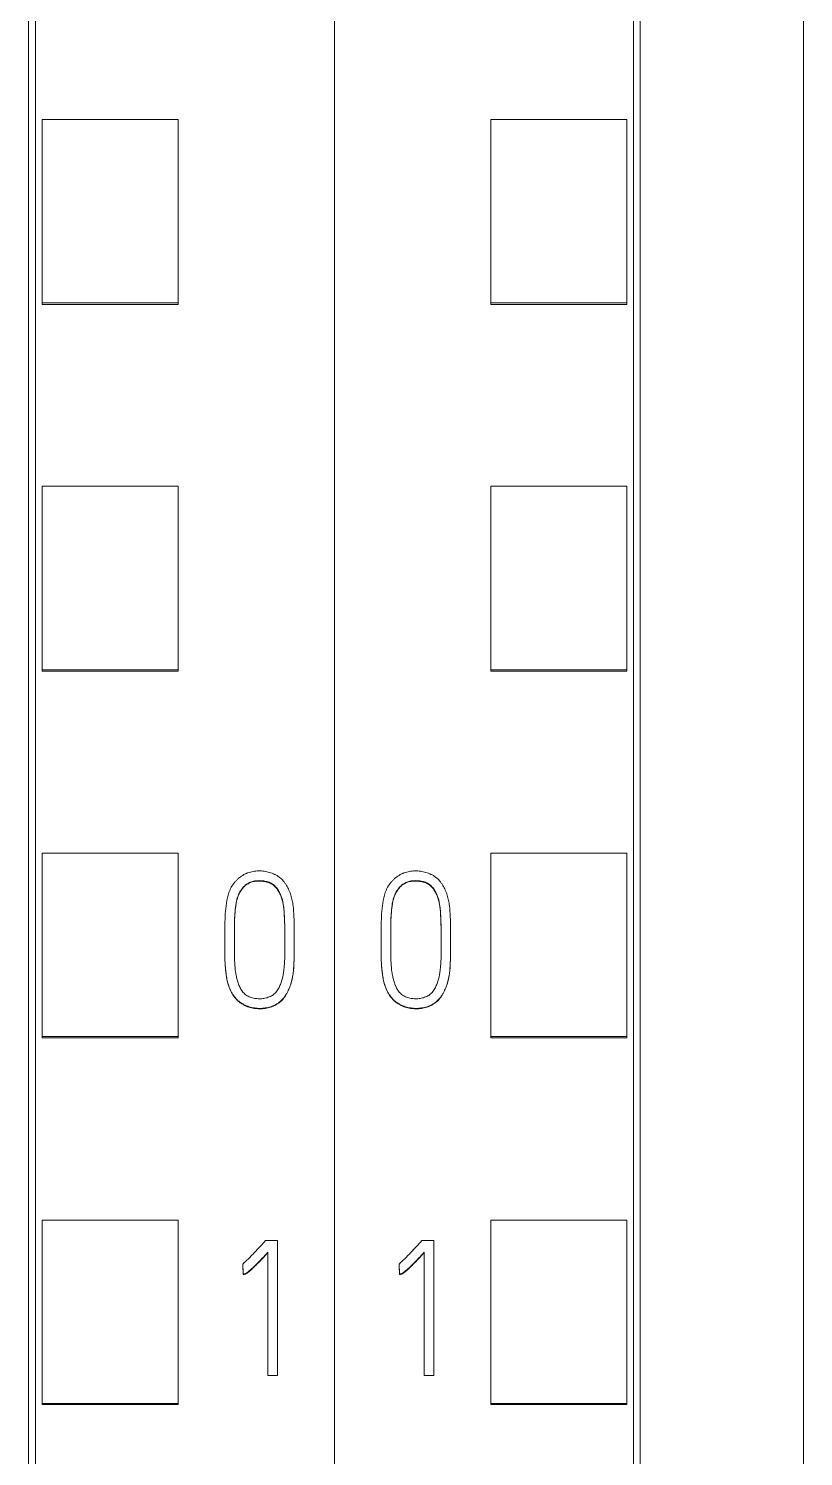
# Model space of a CAD drawing. Header units: millimetres. Extents: x 4137 to 6698, y 1400 to 3585.
# Drawn here: x 5211.35 to 5222.75, y 3293.96 to 3314.99 of the extents above; entities that cross this region are included whole.
import ezdxf

# ---------------------------------------------------------------- set-up
doc = ezdxf.new("R2010")
doc.units = ezdxf.units.MM
doc.layers.add('000-PI-Oprema', color=30, linetype='Continuous', lineweight=5)

msp = doc.modelspace()

# ---------------------------------------------------------------- linework, layer by layer
at = {"layer": '000-PI-Oprema', "color": 0, "linetype": 'ByBlock', "lineweight": 0}
for p, q in [((5215.848, 3360.459), (5215.848, 3247.041)), ((5215.848, 3360.459), (5215.848, 3247.041)), ((5211.448, 3249.363), (5211.448, 3358.178)), ((5220.248, 3358.178), (5220.248, 3249.363)), ((5211.548, 3310.949), (5211.548, 3313.651)), ((5211.548, 3313.651), (5213.548, 3313.651)), ((5213.548, 3310.949), (5213.548, 3313.651)), ((5218.148, 3310.949), (5218.148, 3313.651)), ((5220.148, 3313.651), (5218.148, 3313.651)), ((5220.148, 3310.949), (5220.148, 3313.651)), ((5211.548, 3310.949), (5213.548, 3310.949)), ((5211.548, 3310.928), (5211.548, 3310.949)), ((5211.548, 3310.928), (5213.548, 3310.928)), ((5213.548, 3310.928), (5213.548, 3310.949)), ((5218.148, 3310.928), (5218.148, 3310.949)), ((5220.148, 3310.949), (5218.148, 3310.949)), ((5220.148, 3310.928), (5218.148, 3310.928)), ((5220.148, 3310.928), (5220.148, 3310.949)), ((5211.548, 3305.547), (5211.548, 3308.249)), ((5211.548, 3308.249), (5213.548, 3308.249)), ((5213.548, 3305.547), (5213.548, 3308.249)), ((5218.148, 3305.547), (5218.148, 3308.249)), ((5220.148, 3308.249), (5218.148, 3308.249)), ((5220.148, 3305.547), (5220.148, 3308.249)), ((5211.548, 3305.528), (5211.548, 3305.547)), ((5211.548, 3305.547), (5213.548, 3305.547)), ((5211.548, 3305.528), (5213.548, 3305.528)), ((5213.548, 3305.528), (5213.548, 3305.547)), ((5218.148, 3305.528), (5218.148, 3305.547)), ((5220.148, 3305.547), (5218.148, 3305.547)), ((5220.148, 3305.528), (5218.148, 3305.528)), ((5220.148, 3305.528), (5220.148, 3305.547)), ((5211.548, 3300.146), (5211.548, 3302.847)), ((5211.548, 3302.847), (5213.548, 3302.847)), ((5213.548, 3300.146), (5213.548, 3302.847)), ((5218.148, 3300.146), (5218.148, 3302.847)), ((5220.148, 3302.847), (5218.148, 3302.847)), ((5220.148, 3300.146), (5220.148, 3302.847)), ((5214.233, 3301.586), (5214.233, 3301.58)), ((5215.257, 3301.538), (5215.257, 3301.544)), ((5216.533, 3301.586), (5216.533, 3301.58)), ((5217.557, 3301.538), (5217.557, 3301.544)), ((5211.548, 3300.128), (5211.548, 3300.146)), ((5211.548, 3300.146), (5213.548, 3300.146)), ((5211.548, 3300.128), (5213.548, 3300.128)), ((5213.548, 3300.128), (5213.548, 3300.146)), ((5218.148, 3300.128), (5218.148, 3300.146)), ((5220.148, 3300.146), (5218.148, 3300.146)), ((5220.148, 3300.128), (5218.148, 3300.128)), ((5220.148, 3300.128), (5220.148, 3300.146)), ((5211.548, 3294.744), (5211.548, 3297.445)), ((5211.548, 3297.445), (5213.548, 3297.445)), ((5213.548, 3294.744), (5213.548, 3297.445)), ((5218.148, 3294.744), (5218.148, 3297.445)), ((5220.148, 3297.445), (5218.148, 3297.445)), ((5220.148, 3294.744), (5220.148, 3297.445)), ((5215.009, 3297.144), (5214.834, 3297.144)), ((5215.009, 3295.155), (5215.009, 3297.144)), ((5217.309, 3297.144), (5217.134, 3297.144)), ((5217.309, 3295.155), (5217.309, 3297.144)), ((5214.87, 3296.972), (5214.87, 3295.155)), ((5217.17, 3296.972), (5217.17, 3295.155)), ((5214.498, 3296.798), (5214.498, 3296.792)), ((5214.507, 3296.651), (5214.507, 3296.645)), ((5216.798, 3296.798), (5216.798, 3296.792)), ((5216.807, 3296.651), (5216.807, 3296.645)), ((5214.87, 3295.155), (5215.009, 3295.155)), ((5217.17, 3295.155), (5217.309, 3295.155)), ((5211.548, 3294.728), (5211.548, 3294.744)), ((5211.548, 3294.744), (5213.548, 3294.744)), ((5211.548, 3294.728), (5213.548, 3294.728)), ((5213.548, 3294.728), (5213.548, 3294.744)), ((5218.148, 3294.728), (5218.148, 3294.744)), ((5220.148, 3294.744), (5218.148, 3294.744)), ((5220.148, 3294.728), (5218.148, 3294.728)), ((5220.148, 3294.728), (5220.148, 3294.744))]:
    msp.add_line(p, q, dxfattribs=at)
for points, knots in [([(5211.348, 3249.078), (5211.348, 3252.418), (5211.348, 3260.383), (5211.348, 3273.023), (5211.348, 3288.509), (5211.348, 3302.803), (5211.348, 3317.013), (5211.348, 3331.58), (5211.348, 3345.75), (5211.348, 3355.32), (5211.348, 3358.364)], [0, 0, 0, 0, 0.091483, 0.21812, 0.346206, 0.515858, 0.610111, 0.736264, 0.916066, 1, 1, 1, 1]), ([(5220.348, 3358.364), (5220.348, 3355.32), (5220.348, 3345.75), (5220.348, 3331.58), (5220.348, 3317.013), (5220.348, 3302.803), (5220.348, 3288.509), (5220.348, 3273.023), (5220.348, 3260.383), (5220.348, 3252.418), (5220.348, 3249.078)], [0, 0, 0, 0, 0.083934, 0.263736, 0.389889, 0.484142, 0.653794, 0.78188, 0.908517, 1, 1, 1, 1]), ([(5222.748, 3355.298), (5222.748, 3353.275), (5222.748, 3344.726), (5222.748, 3331.58), (5222.748, 3317.013), (5222.748, 3302.803), (5222.748, 3288.509), (5222.748, 3273.023), (5222.748, 3260.265), (5222.748, 3251.383), (5222.748, 3247.126), (5222.748, 3246.328)], [0, 0, 0, 0, 0.055935, 0.236292, 0.362833, 0.457376, 0.627551, 0.756032, 0.883059, 0.978086, 1, 1, 1, 1]), ([(5214.574, 3302.557), (5214.6, 3302.567), (5214.626, 3302.574), (5214.678, 3302.583), (5214.705, 3302.586), (5214.759, 3302.587), (5214.786, 3302.585), (5214.839, 3302.578), (5214.866, 3302.572), (5214.905, 3302.561), (5214.918, 3302.556), (5214.943, 3302.547), (5214.968, 3302.536), (5214.991, 3302.524), (5215.009, 3302.513), (5215.014, 3302.51), (5215.026, 3302.502), (5215.031, 3302.498), (5215.058, 3302.478), (5215.077, 3302.459), (5215.104, 3302.429), (5215.112, 3302.419), (5215.128, 3302.397), (5215.135, 3302.385), (5215.156, 3302.351), (5215.168, 3302.327), (5215.19, 3302.278), (5215.199, 3302.253), (5215.211, 3302.214), (5215.214, 3302.201), (5215.221, 3302.175), (5215.23, 3302.136), (5215.245, 3302.044), (5215.25, 3301.965), (5215.254, 3301.86), (5215.255, 3301.807), (5215.257, 3301.701), (5215.257, 3301.648), (5215.257, 3301.542), (5215.257, 3301.435), (5215.255, 3301.33), (5215.252, 3301.224), (5215.25, 3301.171), (5215.239, 3301.066), (5215.23, 3301.013), (5215.213, 3300.948), (5215.209, 3300.935), (5215.201, 3300.909), (5215.197, 3300.896), (5215.183, 3300.858), (5215.172, 3300.834), (5215.154, 3300.798), (5215.147, 3300.786), (5215.133, 3300.763), (5215.126, 3300.751), (5215.102, 3300.718), (5215.085, 3300.698), (5215.056, 3300.67), (5215.046, 3300.661), (5215.03, 3300.649), (5215.024, 3300.645), (5215.013, 3300.637), (5215.007, 3300.633), (5214.979, 3300.615), (5214.954, 3300.604), (5214.917, 3300.589), (5214.904, 3300.585), (5214.877, 3300.578), (5214.864, 3300.575), (5214.824, 3300.567), (5214.798, 3300.564), (5214.757, 3300.562), (5214.744, 3300.562), (5214.716, 3300.563), (5214.703, 3300.564), (5214.663, 3300.569), (5214.636, 3300.573), (5214.597, 3300.584), (5214.584, 3300.588), (5214.559, 3300.597), (5214.546, 3300.602), (5214.509, 3300.619), (5214.486, 3300.633), (5214.453, 3300.657), (5214.442, 3300.665), (5214.422, 3300.683), (5214.412, 3300.693), (5214.385, 3300.723), (5214.369, 3300.744), (5214.347, 3300.779), (5214.34, 3300.79), (5214.327, 3300.814), (5214.321, 3300.826), (5214.304, 3300.863), (5214.295, 3300.888), (5214.283, 3300.927), (5214.279, 3300.94), (5214.272, 3300.966), (5214.269, 3300.979), (5214.261, 3301.019), (5214.257, 3301.045), (5214.239, 3301.178), (5214.236, 3301.285), (5214.234, 3301.446), (5214.233, 3301.499), (5214.233, 3301.607), (5214.233, 3301.66), (5214.234, 3301.767), (5214.236, 3301.821), (5214.24, 3301.927), (5214.244, 3301.981), (5214.255, 3302.087), (5214.262, 3302.139), (5214.28, 3302.218), (5214.287, 3302.244), (5214.301, 3302.282), (5214.306, 3302.295), (5214.317, 3302.321), (5214.323, 3302.333), (5214.343, 3302.369), (5214.358, 3302.392), (5214.384, 3302.424), (5214.393, 3302.434), (5214.413, 3302.454), (5214.422, 3302.464), (5214.453, 3302.491), (5214.476, 3302.507), (5214.511, 3302.528), (5214.523, 3302.535), (5214.542, 3302.544), (5214.552, 3302.548), (5214.563, 3302.553), (5214.568, 3302.555), (5214.571, 3302.556), (5214.572, 3302.557), (5214.574, 3302.557)], [0, 0, 0, 0, 0.015625, 0.015625, 0.03125, 0.03125, 0.046875, 0.046875, 0.0625, 0.0625, 0.070312, 0.070312, 0.078125, 0.085937, 0.085937, 0.089844, 0.089844, 0.09375, 0.09375, 0.109375, 0.109375, 0.117187, 0.117187, 0.125, 0.125, 0.140625, 0.140625, 0.15625, 0.15625, 0.164062, 0.164062, 0.171875, 0.1875, 0.21875, 0.21875, 0.25, 0.25, 0.28125, 0.28125, 0.3125, 0.34375, 0.34375, 0.375, 0.375, 0.40625, 0.40625, 0.414062, 0.414062, 0.421875, 0.421875, 0.4375, 0.4375, 0.445312, 0.445312, 0.453125, 0.453125, 0.46875, 0.46875, 0.476562, 0.476562, 0.480469, 0.480469, 0.484375, 0.484375, 0.5, 0.5, 0.507812, 0.507812, 0.515625, 0.515625, 0.53125, 0.53125, 0.539062, 0.539062, 0.546875, 0.546875, 0.5625, 0.5625, 0.570312, 0.570312, 0.578125, 0.578125, 0.59375, 0.59375, 0.601562, 0.601562, 0.609375, 0.609375, 0.625, 0.625, 0.632812, 0.632812, 0.640625, 0.640625, 0.65625, 0.65625, 0.664062, 0.664062, 0.671875, 0.671875, 0.6875, 0.6875, 0.75, 0.75, 0.78125, 0.78125, 0.8125, 0.8125, 0.84375, 0.84375, 0.875, 0.875, 0.90625, 0.90625, 0.921875, 0.921875, 0.929687, 0.929687, 0.9375, 0.9375, 0.953125, 0.953125, 0.960937, 0.960937, 0.96875, 0.96875, 0.984375, 0.984375, 0.992187, 0.992187, 0.996094, 0.998047, 0.999023, 0.999023, 1, 1, 1, 1]), ([(5216.874, 3302.557), (5216.9, 3302.567), (5216.926, 3302.574), (5216.978, 3302.583), (5217.005, 3302.586), (5217.059, 3302.587), (5217.086, 3302.585), (5217.139, 3302.578), (5217.166, 3302.572), (5217.205, 3302.561), (5217.218, 3302.556), (5217.243, 3302.547), (5217.268, 3302.536), (5217.291, 3302.524), (5217.309, 3302.513), (5217.314, 3302.51), (5217.326, 3302.502), (5217.331, 3302.498), (5217.358, 3302.478), (5217.377, 3302.459), (5217.404, 3302.429), (5217.412, 3302.419), (5217.428, 3302.397), (5217.435, 3302.385), (5217.456, 3302.351), (5217.468, 3302.327), (5217.49, 3302.278), (5217.499, 3302.253), (5217.511, 3302.214), (5217.514, 3302.201), (5217.521, 3302.175), (5217.53, 3302.136), (5217.545, 3302.044), (5217.55, 3301.965), (5217.554, 3301.86), (5217.555, 3301.807), (5217.557, 3301.701), (5217.557, 3301.648), (5217.557, 3301.542), (5217.557, 3301.435), (5217.555, 3301.33), (5217.552, 3301.224), (5217.55, 3301.171), (5217.539, 3301.066), (5217.53, 3301.013), (5217.513, 3300.948), (5217.509, 3300.935), (5217.501, 3300.909), (5217.497, 3300.896), (5217.483, 3300.858), (5217.472, 3300.834), (5217.454, 3300.798), (5217.447, 3300.786), (5217.433, 3300.763), (5217.426, 3300.751), (5217.402, 3300.718), (5217.385, 3300.698), (5217.356, 3300.67), (5217.346, 3300.661), (5217.33, 3300.649), (5217.324, 3300.645), (5217.313, 3300.637), (5217.307, 3300.633), (5217.279, 3300.615), (5217.254, 3300.604), (5217.217, 3300.589), (5217.204, 3300.585), (5217.177, 3300.578), (5217.164, 3300.575), (5217.124, 3300.567), (5217.098, 3300.564), (5217.057, 3300.562), (5217.044, 3300.562), (5217.016, 3300.563), (5217.003, 3300.564), (5216.963, 3300.569), (5216.936, 3300.573), (5216.897, 3300.584), (5216.884, 3300.588), (5216.859, 3300.597), (5216.846, 3300.602), (5216.809, 3300.619), (5216.786, 3300.633), (5216.753, 3300.657), (5216.742, 3300.665), (5216.722, 3300.683), (5216.712, 3300.693), (5216.685, 3300.723), (5216.669, 3300.744), (5216.647, 3300.779), (5216.64, 3300.79), (5216.627, 3300.814), (5216.621, 3300.826), (5216.604, 3300.863), (5216.595, 3300.888), (5216.583, 3300.927), (5216.579, 3300.94), (5216.572, 3300.966), (5216.569, 3300.979), (5216.561, 3301.019), (5216.557, 3301.045), (5216.539, 3301.178), (5216.536, 3301.285), (5216.534, 3301.446), (5216.533, 3301.499), (5216.533, 3301.607), (5216.533, 3301.66), (5216.534, 3301.767), (5216.536, 3301.821), (5216.54, 3301.927), (5216.544, 3301.981), (5216.555, 3302.087), (5216.562, 3302.139), (5216.58, 3302.218), (5216.587, 3302.244), (5216.601, 3302.282), (5216.606, 3302.295), (5216.617, 3302.321), (5216.623, 3302.333), (5216.643, 3302.369), (5216.658, 3302.392), (5216.684, 3302.424), (5216.693, 3302.434), (5216.713, 3302.454), (5216.722, 3302.464), (5216.753, 3302.491), (5216.776, 3302.507), (5216.811, 3302.528), (5216.823, 3302.535), (5216.842, 3302.544), (5216.852, 3302.548), (5216.863, 3302.553), (5216.868, 3302.555), (5216.871, 3302.556), (5216.872, 3302.557), (5216.874, 3302.557)], [0, 0, 0, 0, 0.015625, 0.015625, 0.03125, 0.03125, 0.046875, 0.046875, 0.0625, 0.0625, 0.070313, 0.070313, 0.078125, 0.085938, 0.085938, 0.089844, 0.089844, 0.09375, 0.09375, 0.109375, 0.109375, 0.117188, 0.117188, 0.125, 0.125, 0.140625, 0.140625, 0.15625, 0.15625, 0.164063, 0.164063, 0.171875, 0.1875, 0.21875, 0.21875, 0.25, 0.25, 0.28125, 0.28125, 0.3125, 0.34375, 0.34375, 0.375, 0.375, 0.40625, 0.40625, 0.414063, 0.414063, 0.421875, 0.421875, 0.4375, 0.4375, 0.445313, 0.445313, 0.453125, 0.453125, 0.46875, 0.46875, 0.476563, 0.476563, 0.480469, 0.480469, 0.484375, 0.484375, 0.5, 0.5, 0.507813, 0.507813, 0.515625, 0.515625, 0.53125, 0.53125, 0.539063, 0.539063, 0.546875, 0.546875, 0.5625, 0.5625, 0.570313, 0.570313, 0.578125, 0.578125, 0.59375, 0.59375, 0.601563, 0.601563, 0.609375, 0.609375, 0.625, 0.625, 0.632813, 0.632813, 0.640625, 0.640625, 0.65625, 0.65625, 0.664063, 0.664063, 0.671875, 0.671875, 0.6875, 0.6875, 0.75, 0.75, 0.78125, 0.78125, 0.8125, 0.8125, 0.84375, 0.84375, 0.875, 0.875, 0.90625, 0.90625, 0.921875, 0.921875, 0.929688, 0.929688, 0.9375, 0.9375, 0.953125, 0.953125, 0.960938, 0.960938, 0.96875, 0.96875, 0.984375, 0.984375, 0.992188, 0.992188, 0.996094, 0.998047, 0.999023, 0.999023, 1, 1, 1, 1]), ([(5214.917, 3302.405), (5214.937, 3302.394), (5214.955, 3302.38), (5214.987, 3302.349), (5215.001, 3302.331), (5215.026, 3302.294), (5215.037, 3302.275), (5215.056, 3302.234), (5215.065, 3302.213), (5215.086, 3302.15), (5215.095, 3302.106), (5215.103, 3302.04), (5215.105, 3302.018), (5215.108, 3301.973), (5215.11, 3301.951), (5215.115, 3301.839), (5215.117, 3301.75), (5215.119, 3301.571), (5215.118, 3301.481), (5215.117, 3301.347), (5215.116, 3301.28), (5215.112, 3301.213), (5215.108, 3301.169), (5215.106, 3301.146), (5215.098, 3301.08), (5215.09, 3301.036), (5215.073, 3300.972), (5215.067, 3300.95), (5215.055, 3300.919), (5215.051, 3300.908), (5215.042, 3300.887), (5215.033, 3300.867), (5215.022, 3300.848), (5215.01, 3300.829), (5215.003, 3300.82), (5214.982, 3300.793), (5214.966, 3300.777), (5214.939, 3300.757), (5214.93, 3300.751), (5214.91, 3300.74), (5214.9, 3300.735), (5214.879, 3300.727), (5214.869, 3300.723), (5214.847, 3300.716), (5214.836, 3300.714), (5214.803, 3300.707), (5214.781, 3300.704), (5214.747, 3300.703), (5214.736, 3300.703), (5214.714, 3300.705), (5214.702, 3300.706), (5214.669, 3300.71), (5214.647, 3300.715), (5214.615, 3300.725), (5214.605, 3300.729), (5214.584, 3300.738), (5214.564, 3300.748), (5214.546, 3300.761), (5214.532, 3300.772), (5214.528, 3300.775), (5214.52, 3300.783), (5214.516, 3300.787), (5214.504, 3300.799), (5214.497, 3300.807), (5214.483, 3300.825), (5214.477, 3300.835), (5214.46, 3300.864), (5214.451, 3300.884), (5214.434, 3300.926), (5214.427, 3300.947), (5214.418, 3300.979), (5214.415, 3300.99), (5214.409, 3301.012), (5214.402, 3301.044), (5214.397, 3301.077), (5214.387, 3301.143), (5214.384, 3301.186), (5214.376, 3301.318), (5214.375, 3301.406), (5214.375, 3301.539), (5214.375, 3301.583), (5214.375, 3301.671), (5214.376, 3301.803), (5214.38, 3301.936), (5214.391, 3302.045), (5214.394, 3302.067), (5214.4, 3302.111), (5214.404, 3302.133), (5214.412, 3302.165), (5214.415, 3302.176), (5214.421, 3302.197), (5214.425, 3302.207), (5214.437, 3302.238), (5214.446, 3302.258), (5214.462, 3302.287), (5214.468, 3302.296), (5214.48, 3302.314), (5214.487, 3302.323), (5214.508, 3302.349), (5214.523, 3302.365), (5214.549, 3302.386), (5214.558, 3302.392), (5214.576, 3302.404), (5214.586, 3302.41), (5214.616, 3302.424), (5214.637, 3302.431), (5214.68, 3302.44), (5214.702, 3302.442), (5214.746, 3302.443), (5214.768, 3302.442), (5214.812, 3302.438), (5214.834, 3302.434), (5214.866, 3302.426), (5214.876, 3302.423), (5214.892, 3302.417), (5214.897, 3302.414), (5214.905, 3302.411), (5214.907, 3302.41), (5214.912, 3302.407), (5214.915, 3302.406), (5214.917, 3302.405)], [0, 0, 0, 0, 0.015625, 0.015625, 0.03125, 0.03125, 0.046875, 0.046875, 0.0625, 0.0625, 0.09375, 0.09375, 0.109375, 0.109375, 0.125, 0.125, 0.1875, 0.1875, 0.25, 0.25, 0.28125, 0.296875, 0.296875, 0.3125, 0.3125, 0.34375, 0.34375, 0.359375, 0.359375, 0.367187, 0.367187, 0.375, 0.382812, 0.382812, 0.390625, 0.390625, 0.40625, 0.40625, 0.414062, 0.414062, 0.421875, 0.421875, 0.429687, 0.429687, 0.4375, 0.4375, 0.453125, 0.453125, 0.460937, 0.460937, 0.46875, 0.46875, 0.484375, 0.484375, 0.492187, 0.492187, 0.5, 0.507812, 0.507812, 0.511719, 0.511719, 0.515625, 0.515625, 0.523437, 0.523437, 0.53125, 0.53125, 0.546875, 0.546875, 0.5625, 0.5625, 0.570312, 0.570312, 0.578125, 0.59375, 0.59375, 0.625, 0.625, 0.6875, 0.6875, 0.71875, 0.71875, 0.75, 0.8125, 0.8125, 0.828125, 0.828125, 0.84375, 0.84375, 0.851562, 0.851562, 0.859375, 0.859375, 0.875, 0.875, 0.882812, 0.882812, 0.890625, 0.890625, 0.90625, 0.90625, 0.914062, 0.914062, 0.921875, 0.921875, 0.9375, 0.9375, 0.953125, 0.953125, 0.96875, 0.96875, 0.984375, 0.984375, 0.992188, 0.992188, 0.996094, 0.996094, 0.998047, 0.998047, 1, 1, 1, 1]), ([(5214.917, 3302.398), (5214.897, 3302.409), (5214.876, 3302.417), (5214.844, 3302.425), (5214.833, 3302.428), (5214.811, 3302.431), (5214.8, 3302.433), (5214.766, 3302.436), (5214.744, 3302.437), (5214.7, 3302.436), (5214.678, 3302.433), (5214.645, 3302.426), (5214.634, 3302.423), (5214.612, 3302.416), (5214.602, 3302.411), (5214.582, 3302.401), (5214.572, 3302.396), (5214.554, 3302.383), (5214.545, 3302.376), (5214.528, 3302.362), (5214.519, 3302.354), (5214.504, 3302.337), (5214.497, 3302.329), (5214.476, 3302.302), (5214.463, 3302.284), (5214.447, 3302.254), (5214.443, 3302.244), (5214.434, 3302.224), (5214.429, 3302.213), (5214.418, 3302.181), (5214.412, 3302.16), (5214.397, 3302.095), (5214.392, 3302.051), (5214.384, 3301.962), (5214.381, 3301.917), (5214.377, 3301.828), (5214.376, 3301.784), (5214.375, 3301.695), (5214.375, 3301.65), (5214.375, 3301.567), (5214.375, 3301.529), (5214.375, 3301.49)], [0, 0, 0, 0, 0.050692, 0.050692, 0.076038, 0.076038, 0.101384, 0.101384, 0.152076, 0.152076, 0.202768, 0.202768, 0.228114, 0.228114, 0.25346, 0.25346, 0.278806, 0.278806, 0.304152, 0.304152, 0.329498, 0.329498, 0.354844, 0.354844, 0.405536, 0.405536, 0.430882, 0.430882, 0.456228, 0.456228, 0.506919, 0.506919, 0.608303, 0.608303, 0.709687, 0.709687, 0.811071, 0.811071, 0.912455, 0.912455, 1, 1, 1, 1]), ([(5215.118, 3301.586), (5215.118, 3301.612), (5215.118, 3301.638), (5215.117, 3301.752), (5215.115, 3301.84), (5215.108, 3301.973), (5215.106, 3302.017), (5215.094, 3302.103), (5215.085, 3302.146), (5215.067, 3302.198), (5215.063, 3302.209), (5215.055, 3302.229), (5215.051, 3302.24), (5215.036, 3302.27), (5215.025, 3302.289), (5215.006, 3302.317), (5215, 3302.326), (5214.986, 3302.343), (5214.971, 3302.359), (5214.954, 3302.374), (5214.941, 3302.384), (5214.936, 3302.387), (5214.927, 3302.393), (5214.922, 3302.396), (5214.917, 3302.398)], [0, 0, 0, 0, 0.088977, 0.088977, 0.392651, 0.392651, 0.544488, 0.544488, 0.696326, 0.696326, 0.734285, 0.734285, 0.772244, 0.772244, 0.848163, 0.848163, 0.886122, 0.886122, 0.924081, 0.962041, 0.962041, 0.98102, 0.98102, 1, 1, 1, 1]), ([(5217.217, 3302.405), (5217.237, 3302.394), (5217.255, 3302.38), (5217.287, 3302.349), (5217.301, 3302.331), (5217.326, 3302.294), (5217.337, 3302.275), (5217.356, 3302.234), (5217.365, 3302.213), (5217.386, 3302.15), (5217.395, 3302.106), (5217.403, 3302.04), (5217.405, 3302.018), (5217.408, 3301.973), (5217.41, 3301.951), (5217.415, 3301.839), (5217.417, 3301.75), (5217.419, 3301.571), (5217.418, 3301.481), (5217.417, 3301.347), (5217.416, 3301.28), (5217.412, 3301.213), (5217.408, 3301.169), (5217.406, 3301.146), (5217.398, 3301.08), (5217.39, 3301.036), (5217.373, 3300.972), (5217.367, 3300.95), (5217.355, 3300.919), (5217.351, 3300.908), (5217.342, 3300.887), (5217.333, 3300.867), (5217.322, 3300.848), (5217.31, 3300.829), (5217.303, 3300.82), (5217.282, 3300.793), (5217.266, 3300.777), (5217.239, 3300.757), (5217.23, 3300.751), (5217.21, 3300.74), (5217.2, 3300.735), (5217.179, 3300.727), (5217.169, 3300.723), (5217.147, 3300.716), (5217.136, 3300.714), (5217.103, 3300.707), (5217.081, 3300.704), (5217.047, 3300.703), (5217.036, 3300.703), (5217.014, 3300.705), (5217.002, 3300.706), (5216.969, 3300.71), (5216.947, 3300.715), (5216.915, 3300.725), (5216.905, 3300.729), (5216.884, 3300.738), (5216.864, 3300.748), (5216.846, 3300.761), (5216.832, 3300.772), (5216.828, 3300.775), (5216.82, 3300.783), (5216.816, 3300.787), (5216.804, 3300.799), (5216.797, 3300.807), (5216.783, 3300.825), (5216.777, 3300.835), (5216.76, 3300.864), (5216.751, 3300.884), (5216.734, 3300.926), (5216.727, 3300.947), (5216.718, 3300.979), (5216.715, 3300.99), (5216.709, 3301.012), (5216.702, 3301.044), (5216.697, 3301.077), (5216.687, 3301.143), (5216.684, 3301.186), (5216.676, 3301.318), (5216.675, 3301.406), (5216.675, 3301.539), (5216.675, 3301.583), (5216.675, 3301.671), (5216.676, 3301.803), (5216.68, 3301.936), (5216.691, 3302.045), (5216.694, 3302.067), (5216.7, 3302.111), (5216.704, 3302.133), (5216.712, 3302.165), (5216.715, 3302.176), (5216.721, 3302.197), (5216.725, 3302.207), (5216.737, 3302.238), (5216.746, 3302.258), (5216.762, 3302.287), (5216.768, 3302.296), (5216.78, 3302.314), (5216.787, 3302.323), (5216.808, 3302.349), (5216.823, 3302.365), (5216.849, 3302.386), (5216.858, 3302.392), (5216.876, 3302.404), (5216.886, 3302.41), (5216.916, 3302.424), (5216.937, 3302.431), (5216.98, 3302.44), (5217.002, 3302.442), (5217.046, 3302.443), (5217.068, 3302.442), (5217.112, 3302.438), (5217.134, 3302.434), (5217.166, 3302.426), (5217.176, 3302.423), (5217.192, 3302.417), (5217.197, 3302.414), (5217.205, 3302.411), (5217.207, 3302.41), (5217.212, 3302.407), (5217.215, 3302.406), (5217.217, 3302.405)], [0, 0, 0, 0, 0.015625, 0.015625, 0.03125, 0.03125, 0.046875, 0.046875, 0.0625, 0.0625, 0.09375, 0.09375, 0.109375, 0.109375, 0.125, 0.125, 0.1875, 0.1875, 0.25, 0.25, 0.28125, 0.296875, 0.296875, 0.3125, 0.3125, 0.34375, 0.34375, 0.359375, 0.359375, 0.367188, 0.367188, 0.375, 0.382813, 0.382813, 0.390625, 0.390625, 0.40625, 0.40625, 0.414063, 0.414063, 0.421875, 0.421875, 0.429688, 0.429688, 0.4375, 0.4375, 0.453125, 0.453125, 0.460938, 0.460938, 0.46875, 0.46875, 0.484375, 0.484375, 0.492188, 0.492188, 0.5, 0.507813, 0.507813, 0.511719, 0.511719, 0.515625, 0.515625, 0.523438, 0.523438, 0.53125, 0.53125, 0.546875, 0.546875, 0.5625, 0.5625, 0.570313, 0.570313, 0.578125, 0.59375, 0.59375, 0.625, 0.625, 0.6875, 0.6875, 0.71875, 0.71875, 0.75, 0.8125, 0.8125, 0.828125, 0.828125, 0.84375, 0.84375, 0.851563, 0.851563, 0.859375, 0.859375, 0.875, 0.875, 0.882813, 0.882813, 0.890625, 0.890625, 0.90625, 0.90625, 0.914063, 0.914063, 0.921875, 0.921875, 0.9375, 0.9375, 0.953125, 0.953125, 0.96875, 0.96875, 0.984375, 0.984375, 0.992187, 0.992187, 0.996094, 0.996094, 0.998047, 0.998047, 1, 1, 1, 1]), ([(5217.217, 3302.398), (5217.197, 3302.409), (5217.176, 3302.417), (5217.144, 3302.425), (5217.133, 3302.428), (5217.111, 3302.431), (5217.1, 3302.433), (5217.066, 3302.436), (5217.044, 3302.437), (5217, 3302.436), (5216.978, 3302.433), (5216.945, 3302.426), (5216.934, 3302.423), (5216.912, 3302.416), (5216.902, 3302.411), (5216.882, 3302.401), (5216.872, 3302.396), (5216.854, 3302.383), (5216.845, 3302.376), (5216.828, 3302.362), (5216.819, 3302.354), (5216.804, 3302.337), (5216.797, 3302.329), (5216.776, 3302.302), (5216.763, 3302.284), (5216.747, 3302.254), (5216.743, 3302.244), (5216.734, 3302.224), (5216.729, 3302.213), (5216.718, 3302.181), (5216.712, 3302.16), (5216.697, 3302.095), (5216.692, 3302.051), (5216.684, 3301.962), (5216.681, 3301.917), (5216.677, 3301.828), (5216.676, 3301.784), (5216.675, 3301.695), (5216.675, 3301.65), (5216.675, 3301.567), (5216.675, 3301.529), (5216.675, 3301.49)], [0, 0, 0, 0, 0.050692, 0.050692, 0.076038, 0.076038, 0.101384, 0.101384, 0.152076, 0.152076, 0.202768, 0.202768, 0.228114, 0.228114, 0.25346, 0.25346, 0.278806, 0.278806, 0.304152, 0.304152, 0.329498, 0.329498, 0.354844, 0.354844, 0.405536, 0.405536, 0.430882, 0.430882, 0.456228, 0.456228, 0.506919, 0.506919, 0.608303, 0.608303, 0.709687, 0.709687, 0.811071, 0.811071, 0.912455, 0.912455, 1, 1, 1, 1]), ([(5217.418, 3301.586), (5217.418, 3301.612), (5217.418, 3301.638), (5217.417, 3301.752), (5217.415, 3301.84), (5217.408, 3301.973), (5217.406, 3302.017), (5217.394, 3302.103), (5217.385, 3302.146), (5217.367, 3302.198), (5217.363, 3302.209), (5217.355, 3302.229), (5217.351, 3302.24), (5217.336, 3302.27), (5217.325, 3302.289), (5217.306, 3302.317), (5217.3, 3302.326), (5217.286, 3302.343), (5217.271, 3302.359), (5217.254, 3302.374), (5217.241, 3302.384), (5217.236, 3302.387), (5217.227, 3302.393), (5217.222, 3302.396), (5217.217, 3302.398)], [0, 0, 0, 0, 0.088977, 0.088977, 0.392651, 0.392651, 0.544488, 0.544488, 0.696326, 0.696326, 0.734285, 0.734285, 0.772244, 0.772244, 0.848163, 0.848163, 0.886122, 0.886122, 0.924081, 0.962041, 0.962041, 0.98102, 0.98102, 1, 1, 1, 1]), ([(5214.233, 3301.58), (5214.233, 3301.516), (5214.233, 3301.452), (5214.235, 3301.335), (5214.236, 3301.281), (5214.24, 3301.2), (5214.242, 3301.174), (5214.246, 3301.12), (5214.249, 3301.093), (5214.26, 3301.013), (5214.27, 3300.96), (5214.29, 3300.896), (5214.295, 3300.883), (5214.304, 3300.858), (5214.31, 3300.845), (5214.326, 3300.809), (5214.339, 3300.785), (5214.36, 3300.751), (5214.368, 3300.74), (5214.384, 3300.719), (5214.393, 3300.708), (5214.42, 3300.678), (5214.44, 3300.66), (5214.472, 3300.636), (5214.484, 3300.629), (5214.507, 3300.615), (5214.519, 3300.609), (5214.556, 3300.591), (5214.581, 3300.582), (5214.62, 3300.571), (5214.634, 3300.568), (5214.66, 3300.563), (5214.673, 3300.561), (5214.714, 3300.557), (5214.741, 3300.556), (5214.781, 3300.557), (5214.795, 3300.558), (5214.822, 3300.561), (5214.835, 3300.563), (5214.874, 3300.57), (5214.9, 3300.577), (5214.938, 3300.591), (5214.951, 3300.597), (5214.975, 3300.608), (5214.987, 3300.615), (5215.022, 3300.636), (5215.043, 3300.652), (5215.083, 3300.689), (5215.1, 3300.71), (5215.124, 3300.743), (5215.132, 3300.754), (5215.146, 3300.777), (5215.152, 3300.789), (5215.171, 3300.825), (5215.182, 3300.85), (5215.2, 3300.9), (5215.209, 3300.925), (5215.222, 3300.977), (5215.228, 3301.004), (5215.238, 3301.057), (5215.248, 3301.137), (5215.252, 3301.217), (5215.255, 3301.323), (5215.257, 3301.413), (5215.257, 3301.502), (5215.257, 3301.538)], [0, 0, 0, 0, 0.074801, 0.074801, 0.137845, 0.137845, 0.169367, 0.169367, 0.200889, 0.200889, 0.263933, 0.263933, 0.279694, 0.279694, 0.295455, 0.295455, 0.326976, 0.326976, 0.342737, 0.342737, 0.358498, 0.358498, 0.39002, 0.39002, 0.405781, 0.405781, 0.421542, 0.421542, 0.453064, 0.453064, 0.468825, 0.468825, 0.484586, 0.484586, 0.516108, 0.516108, 0.531869, 0.531869, 0.54763, 0.54763, 0.579151, 0.579151, 0.594912, 0.594912, 0.610673, 0.610673, 0.642195, 0.642195, 0.673717, 0.673717, 0.689478, 0.689478, 0.705239, 0.705239, 0.736761, 0.736761, 0.768283, 0.768283, 0.799805, 0.799805, 0.831326, 0.89437, 0.89437, 0.957414, 1, 1, 1, 1]), ([(5216.533, 3301.58), (5216.533, 3301.516), (5216.533, 3301.452), (5216.535, 3301.335), (5216.536, 3301.281), (5216.54, 3301.2), (5216.542, 3301.174), (5216.546, 3301.12), (5216.549, 3301.093), (5216.56, 3301.013), (5216.57, 3300.96), (5216.59, 3300.896), (5216.595, 3300.883), (5216.604, 3300.858), (5216.61, 3300.845), (5216.626, 3300.809), (5216.639, 3300.785), (5216.66, 3300.751), (5216.668, 3300.74), (5216.684, 3300.719), (5216.693, 3300.708), (5216.72, 3300.678), (5216.74, 3300.66), (5216.772, 3300.636), (5216.784, 3300.629), (5216.807, 3300.615), (5216.819, 3300.609), (5216.856, 3300.591), (5216.881, 3300.582), (5216.92, 3300.571), (5216.934, 3300.568), (5216.96, 3300.563), (5216.973, 3300.561), (5217.014, 3300.557), (5217.041, 3300.556), (5217.081, 3300.557), (5217.095, 3300.558), (5217.122, 3300.561), (5217.135, 3300.563), (5217.174, 3300.57), (5217.2, 3300.577), (5217.238, 3300.591), (5217.251, 3300.597), (5217.275, 3300.608), (5217.287, 3300.615), (5217.322, 3300.636), (5217.343, 3300.652), (5217.383, 3300.689), (5217.4, 3300.71), (5217.424, 3300.743), (5217.432, 3300.754), (5217.446, 3300.777), (5217.452, 3300.789), (5217.471, 3300.825), (5217.482, 3300.85), (5217.5, 3300.9), (5217.509, 3300.925), (5217.522, 3300.977), (5217.528, 3301.004), (5217.538, 3301.057), (5217.548, 3301.137), (5217.552, 3301.217), (5217.555, 3301.323), (5217.557, 3301.413), (5217.557, 3301.502), (5217.557, 3301.538)], [0, 0, 0, 0, 0.074801, 0.074801, 0.137845, 0.137845, 0.169367, 0.169367, 0.200889, 0.200889, 0.263933, 0.263933, 0.279694, 0.279694, 0.295455, 0.295455, 0.326976, 0.326976, 0.342737, 0.342737, 0.358498, 0.358498, 0.39002, 0.39002, 0.405781, 0.405781, 0.421542, 0.421542, 0.453064, 0.453064, 0.468825, 0.468825, 0.484586, 0.484586, 0.516108, 0.516108, 0.531869, 0.531869, 0.54763, 0.54763, 0.579151, 0.579151, 0.594912, 0.594912, 0.610673, 0.610673, 0.642195, 0.642195, 0.673717, 0.673717, 0.689478, 0.689478, 0.705239, 0.705239, 0.736761, 0.736761, 0.768283, 0.768283, 0.799805, 0.799805, 0.831326, 0.89437, 0.89437, 0.957414, 1, 1, 1, 1]), ([(5214.834, 3297.144), (5214.807, 3297.114), (5214.78, 3297.084), (5214.726, 3297.025), (5214.699, 3296.995), (5214.657, 3296.952), (5214.643, 3296.937), (5214.616, 3296.908), (5214.602, 3296.893), (5214.573, 3296.865), (5214.558, 3296.851), (5214.529, 3296.825), (5214.513, 3296.811), (5214.498, 3296.798)], [0, 0, 0, 0, 0.25, 0.25, 0.5, 0.5, 0.625, 0.625, 0.75, 0.75, 0.875, 0.875, 1, 1, 1, 1]), ([(5217.134, 3297.144), (5217.107, 3297.114), (5217.08, 3297.084), (5217.026, 3297.025), (5216.999, 3296.995), (5216.957, 3296.952), (5216.943, 3296.937), (5216.916, 3296.908), (5216.902, 3296.893), (5216.873, 3296.865), (5216.858, 3296.851), (5216.829, 3296.825), (5216.813, 3296.811), (5216.798, 3296.798)], [0, 0, 0, 0, 0.25, 0.25, 0.5, 0.5, 0.625, 0.625, 0.75, 0.75, 0.875, 0.875, 1, 1, 1, 1]), ([(5214.507, 3296.651), (5214.512, 3296.651), (5214.517, 3296.652), (5214.527, 3296.654), (5214.532, 3296.655), (5214.542, 3296.659), (5214.546, 3296.661), (5214.555, 3296.666), (5214.56, 3296.669), (5214.572, 3296.678), (5214.58, 3296.684), (5214.596, 3296.697), (5214.604, 3296.704), (5214.627, 3296.724), (5214.642, 3296.738), (5214.671, 3296.766), (5214.686, 3296.78), (5214.729, 3296.824), (5214.758, 3296.853), (5214.814, 3296.913), (5214.842, 3296.942), (5214.87, 3296.972)], [0, 0, 0, 0, 0.03125, 0.03125, 0.0625, 0.0625, 0.09375, 0.09375, 0.125, 0.125, 0.1875, 0.1875, 0.25, 0.25, 0.375, 0.375, 0.5, 0.5, 0.75, 0.75, 1, 1, 1, 1]), ([(5214.87, 3296.966), (5214.842, 3296.936), (5214.814, 3296.906), (5214.758, 3296.847), (5214.729, 3296.818), (5214.686, 3296.774), (5214.671, 3296.76), (5214.642, 3296.731), (5214.627, 3296.717), (5214.604, 3296.697), (5214.596, 3296.691), (5214.58, 3296.678), (5214.572, 3296.671), (5214.559, 3296.663), (5214.555, 3296.66), (5214.546, 3296.655), (5214.542, 3296.653), (5214.532, 3296.649), (5214.527, 3296.648), (5214.517, 3296.646), (5214.512, 3296.645), (5214.507, 3296.645)], [0, 0, 0, 0, 0.25, 0.25, 0.5, 0.5, 0.625, 0.625, 0.75, 0.75, 0.8125, 0.8125, 0.875, 0.875, 0.90625, 0.90625, 0.9375, 0.9375, 0.96875, 0.96875, 1, 1, 1, 1]), ([(5216.807, 3296.651), (5216.812, 3296.651), (5216.817, 3296.652), (5216.827, 3296.654), (5216.832, 3296.655), (5216.842, 3296.659), (5216.846, 3296.661), (5216.855, 3296.666), (5216.86, 3296.669), (5216.872, 3296.678), (5216.88, 3296.684), (5216.896, 3296.697), (5216.904, 3296.704), (5216.927, 3296.724), (5216.942, 3296.738), (5216.971, 3296.766), (5216.986, 3296.78), (5217.029, 3296.824), (5217.058, 3296.853), (5217.114, 3296.913), (5217.142, 3296.942), (5217.17, 3296.972)], [0, 0, 0, 0, 0.03125, 0.03125, 0.0625, 0.0625, 0.09375, 0.09375, 0.125, 0.125, 0.1875, 0.1875, 0.25, 0.25, 0.375, 0.375, 0.5, 0.5, 0.75, 0.75, 1, 1, 1, 1]), ([(5217.17, 3296.966), (5217.142, 3296.936), (5217.114, 3296.906), (5217.058, 3296.847), (5217.029, 3296.818), (5216.986, 3296.774), (5216.971, 3296.76), (5216.942, 3296.731), (5216.927, 3296.717), (5216.904, 3296.697), (5216.896, 3296.691), (5216.88, 3296.678), (5216.872, 3296.671), (5216.859, 3296.663), (5216.855, 3296.66), (5216.846, 3296.655), (5216.842, 3296.653), (5216.832, 3296.649), (5216.827, 3296.648), (5216.817, 3296.646), (5216.812, 3296.645), (5216.807, 3296.645)], [0, 0, 0, 0, 0.25, 0.25, 0.5, 0.5, 0.625, 0.625, 0.75, 0.75, 0.8125, 0.8125, 0.875, 0.875, 0.90625, 0.90625, 0.9375, 0.9375, 0.96875, 0.96875, 1, 1, 1, 1])]:
    msp.add_open_spline(points, degree=3, knots=knots, dxfattribs=at)
for points, weights in [([(5214.498, 3296.798), (5214.502, 3296.725), (5214.507, 3296.651)], [0.499999983687, 0.500000016313, 0.499999983687]), ([(5214.507, 3296.645), (5214.502, 3296.719), (5214.498, 3296.792)], [0.499999980934, 0.500000019066, 0.499999980934]), ([(5216.798, 3296.798), (5216.802, 3296.725), (5216.807, 3296.651)], [0.499999983833, 0.500000016167, 0.499999983833]), ([(5216.807, 3296.645), (5216.802, 3296.719), (5216.798, 3296.792)], [0.499999983692, 0.500000016308, 0.499999983692])]:
    msp.add_rational_spline(points, weights, degree=2, dxfattribs=at)

doc.saveas('drawing.dxf')
